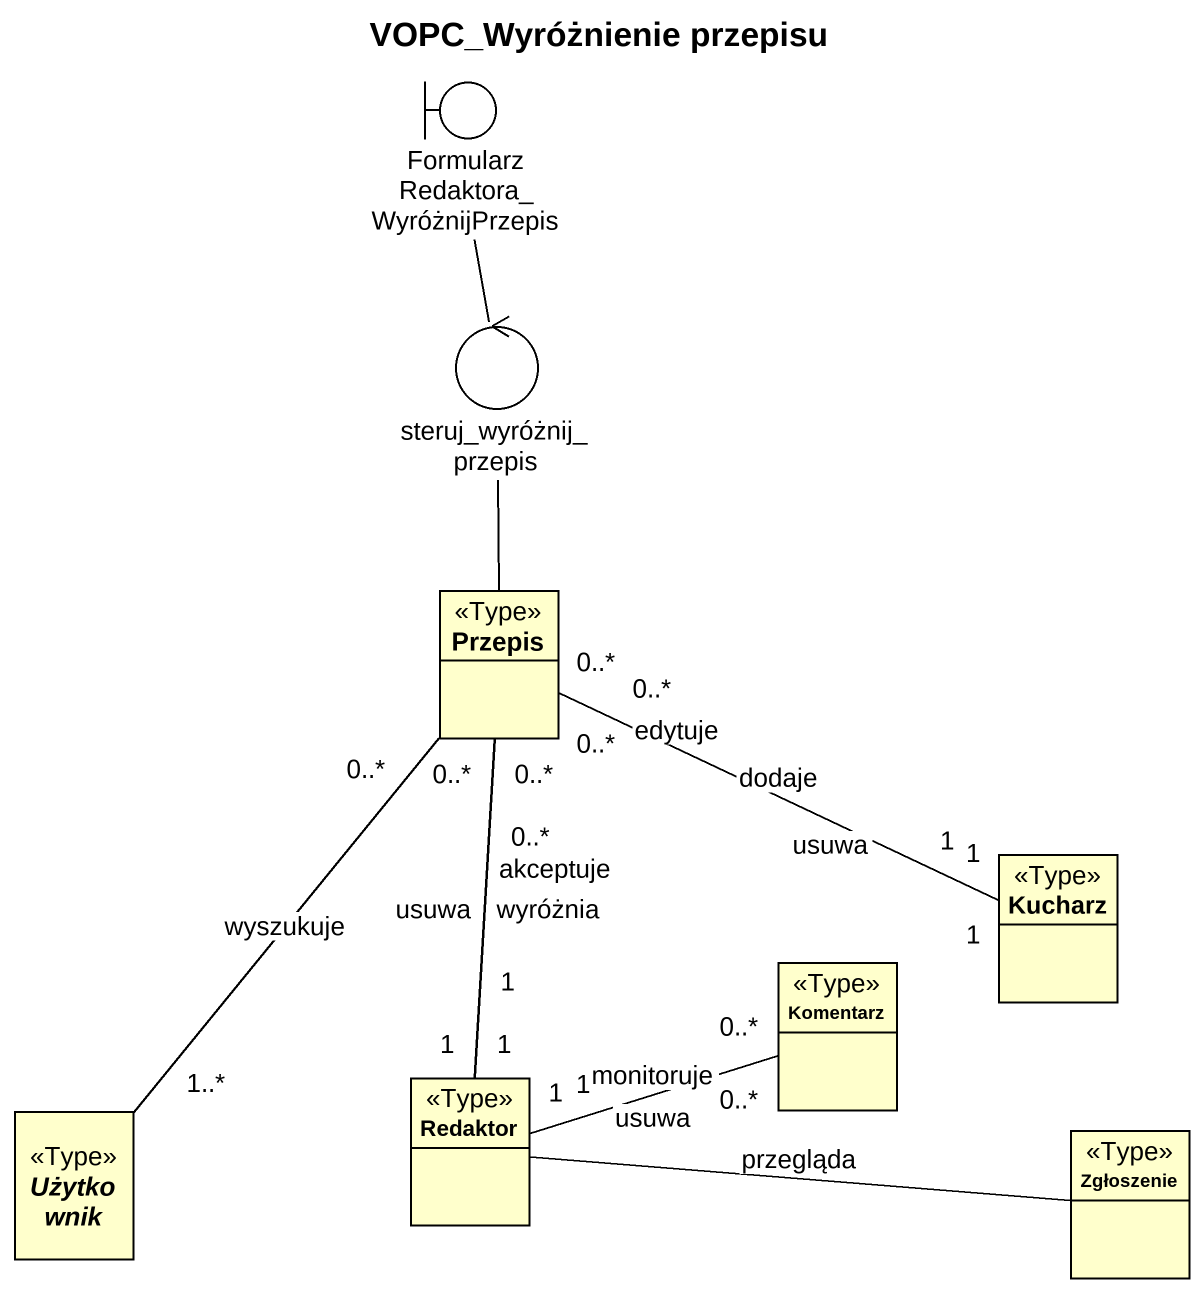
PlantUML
@startuml
title VOPC_Wyróżnienie przepisu
allowmixing
hide circle
hide empty members
boundary "FormularzRedaktora_WyróżnijPrzepis" as FormularzRedaktora
control steruj_wyróżnij_przepis
class Przepis <<Type>>
class Kucharz <<Type>>
class Komentarz <<Type>>
abstract class Użytkownik <<Type>>
class Redaktor <<Type>>
class Zgłoszenie <<Type>>
FormularzRedaktora -- steruj_wyróżnij_przepis
steruj_wyróżnij_przepis -- Przepis
Przepis "0..*" -- "1" Redaktor : akceptuje
Kucharz "1" -left- "0..*" Przepis : usuwa
Kucharz "1" -left- "0..*" Przepis : dodaje
Kucharz "1" -left- "0..*" Przepis : edytuje
Użytkownik "1..*" -up- "0..*" Przepis : wyszukuje
Redaktor "1" -up- "0..*" Przepis : wyróżnia
Redaktor "1" -up- "0..*" Przepis : usuwa
Redaktor "1" -right- "0..*" Komentarz : monitoruje
Redaktor -right- Komentarz
Redaktor "1" -right- "0..*" Komentarz : usuwa
Redaktor -right- Zgłoszenie : przegląda
@enduml
